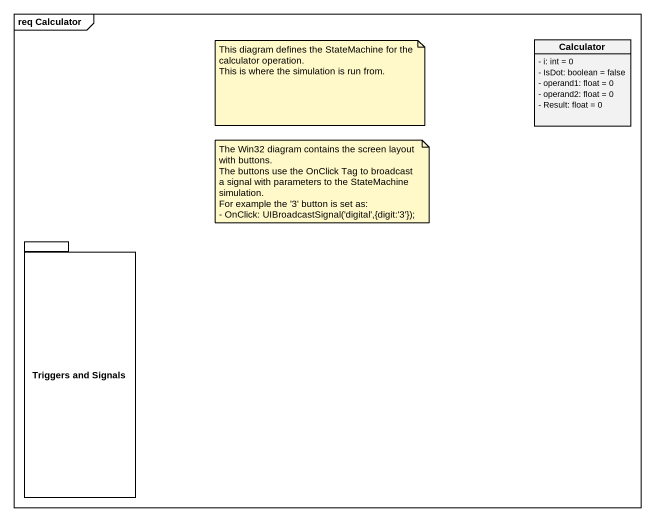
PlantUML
@startuml
mainframe req Calculator
hide circle
hide empty members
skinparam classAttributeIconSize 0
class Calculator {
  - i: int = 0
  - IsDot: boolean = false
  - operand1: float = 0
  - operand2: float = 0
  - Result: float = 0
}
package "Triggers and Signals" as Triggers_and_Signals {
}
note as N1
  This diagram defines the StateMachine for the calculator operation.
  This is where the simulation is run from.
end note
note as N2
  The Win32 diagram contains the screen layout with buttons.
  The buttons use the OnClick Tag to broadcast a signal with parameters to the StateMachine simulation.
  For example the '3' button is set as:
  - OnClick: UIBroadcastSignal('digital',{digit:'3'});
end note
@enduml
